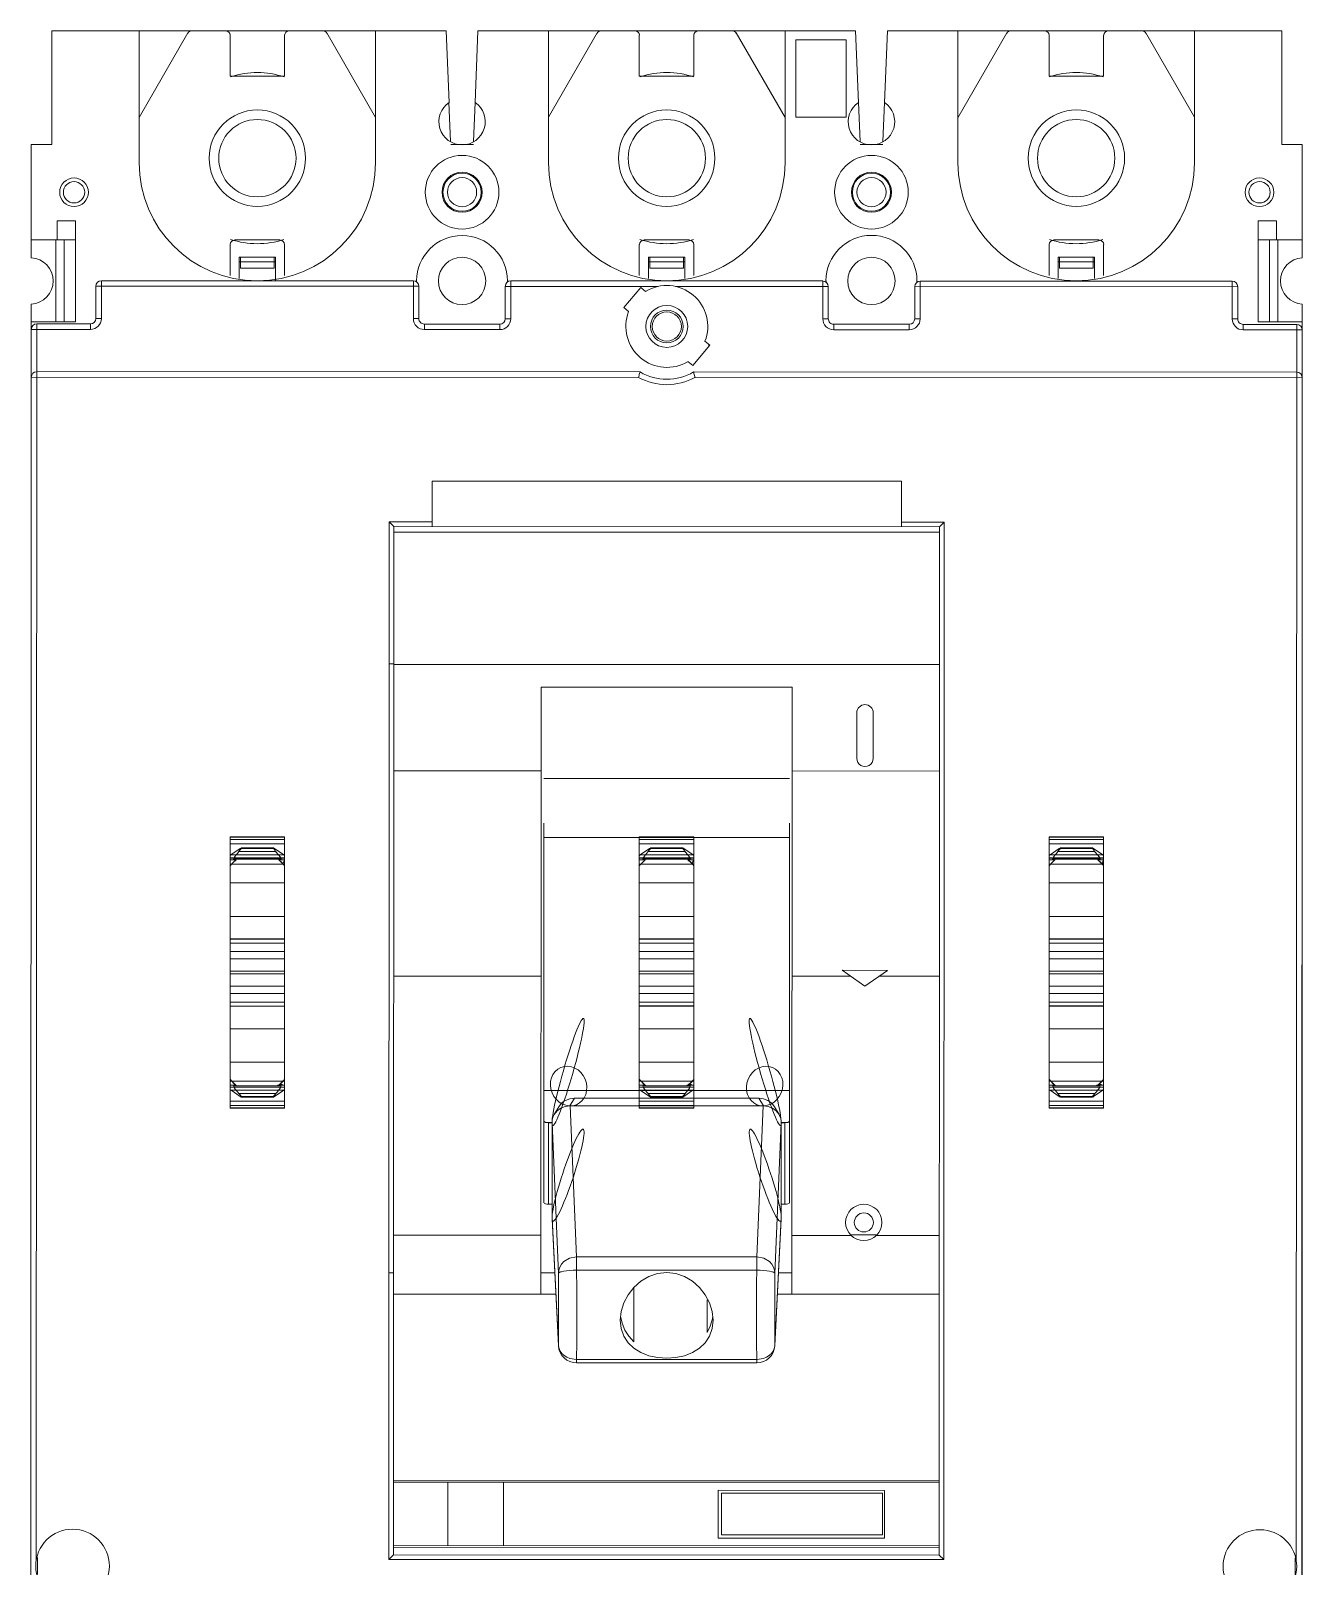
# Model space of a CAD drawing. Header units: millimetres. Extents: x -6000 to 26000, y -6000 to 26000.
# Drawn here: x 125.52 to 144.96, y -4424.06 to -4400.59 of the extents above; entities that cross this region are included whole.
import ezdxf

# ---------------------------------------------------------------- set-up
doc = ezdxf.new("R2010")
doc.units = ezdxf.units.MM
doc.header["$MEASUREMENT"] = 0
doc.layers.add('Чертеж и Рисунок_Ном._пера__7', color=7, linetype='Continuous', lineweight=15)

msp = doc.modelspace()

# ---------------------------------------------------------------- linework, layer by layer
at = {"layer": 'Чертеж и Рисунок_Ном._пера__7', "color": 7, "linetype": 'Continuous', "lineweight": 15}
for p, q in [((125.84, -4400.588), (125.84, -4402.327)), ((125.84, -4400.588), (131.869, -4400.588)), ((127.175, -4400.588), (127.175, -4402.605)), ((127.175, -4401.913), (127.92, -4400.623)), ((128.566, -4400.658), (128.566, -4401.284)), ((129.4, -4400.658), (129.4, -4401.284)), ((130.046, -4400.623), (130.791, -4401.913)), ((130.791, -4400.588), (130.791, -4402.605)), ((131.869, -4400.588), (131.915, -4401.685)), ((132.311, -4401.685), (132.356, -4400.588)), ((132.356, -4400.588), (138.129, -4400.588)), ((133.434, -4400.588), (133.434, -4402.605)), ((133.434, -4401.91), (134.177, -4400.623)), ((134.823, -4400.658), (134.823, -4401.284)), ((135.658, -4400.658), (135.658, -4401.284)), ((136.304, -4400.623), (137.051, -4401.917)), ((137.051, -4400.588), (137.051, -4402.605)), ((137.218, -4400.727), (137.218, -4401.91)), ((137.983, -4400.727), (137.218, -4400.727)), ((137.983, -4401.91), (137.983, -4400.727)), ((138.129, -4400.588), (138.174, -4401.685)), ((138.572, -4401.685), (138.616, -4400.588)), ((138.616, -4400.588), (144.646, -4400.588)), ((139.694, -4400.588), (139.694, -4402.605)), ((139.694, -4401.918), (140.442, -4400.623)), ((141.088, -4400.658), (141.088, -4401.284)), ((141.922, -4400.658), (141.922, -4401.284)), ((142.568, -4400.623), (143.31, -4401.908)), ((143.31, -4400.588), (143.31, -4402.605)), ((144.646, -4400.588), (144.646, -4402.327)), ((129.4, -4401.284), (128.566, -4401.284)), ((135.658, -4401.284), (134.823, -4401.284)), ((141.922, -4401.284), (141.088, -4401.284)), ((131.913, -4401.685), (131.937, -4402.283)), ((132.289, -4402.284), (132.312, -4401.685)), ((137.218, -4401.91), (137.983, -4401.91)), ((138.174, -4401.685), (138.197, -4402.283)), ((138.548, -4402.284), (138.572, -4401.685)), ((125.527, -4402.327), (125.527, -4404.059)), ((125.527, -4402.327), (125.84, -4402.327)), ((132.287, -4402.327), (131.939, -4402.327)), ((138.546, -4402.327), (138.199, -4402.327)), ((144.959, -4402.327), (144.646, -4402.327)), ((144.959, -4404.059), (144.959, -4402.327)), ((125.923, -4403.495), (125.923, -4403.787)), ((125.923, -4403.495), (126.201, -4403.495)), ((126.201, -4403.495), (126.201, -4405.039)), ((144.284, -4405.039), (144.284, -4403.495)), ((144.562, -4403.495), (144.284, -4403.495)), ((144.562, -4403.787), (144.562, -4403.495)), ((125.527, -4403.787), (126.201, -4403.787)), ((125.902, -4405.039), (125.902, -4403.787)), ((126.027, -4405.039), (126.027, -4403.787)), ((128.635, -4403.787), (129.331, -4403.787)), ((134.893, -4403.787), (135.588, -4403.787)), ((141.157, -4403.787), (141.853, -4403.787)), ((144.959, -4403.787), (144.284, -4403.787)), ((144.458, -4405.039), (144.458, -4403.787)), ((144.583, -4405.039), (144.583, -4403.787)), ((128.566, -4404.329), (128.566, -4403.857)), ((129.4, -4403.857), (129.4, -4404.329)), ((134.823, -4404.329), (134.823, -4403.857)), ((135.658, -4403.857), (135.658, -4404.33)), ((141.088, -4404.33), (141.088, -4403.857)), ((141.922, -4403.857), (141.922, -4404.328)), ((128.705, -4404.052), (128.705, -4404.375)), ((129.261, -4404.052), (128.705, -4404.052)), ((129.261, -4404.121), (128.705, -4404.121)), ((128.726, -4404.052), (128.726, -4404.219)), ((128.726, -4404.219), (129.24, -4404.219)), ((129.24, -4404.219), (129.24, -4404.052)), ((129.261, -4404.411), (129.261, -4404.052)), ((134.964, -4404.052), (134.964, -4404.375)), ((135.521, -4404.052), (134.964, -4404.052)), ((135.521, -4404.121), (134.964, -4404.121)), ((134.985, -4404.052), (134.985, -4404.219)), ((134.985, -4404.219), (135.5, -4404.219)), ((135.5, -4404.219), (135.5, -4404.052)), ((135.521, -4404.374), (135.521, -4404.052)), ((141.224, -4404.052), (141.224, -4404.375)), ((141.78, -4404.052), (141.224, -4404.052)), ((141.78, -4404.121), (141.224, -4404.121)), ((141.245, -4404.052), (141.245, -4404.219)), ((141.245, -4404.219), (141.759, -4404.219)), ((141.759, -4404.219), (141.759, -4404.052)), ((141.78, -4404.374), (141.78, -4404.052)), ((126.514, -4404.987), (126.514, -4404.493)), ((131.452, -4404.495), (126.514, -4404.493)), ((126.598, -4404.41), (126.598, -4404.987)), ((126.598, -4404.41), (131.369, -4404.412)), ((131.369, -4404.989), (131.369, -4404.412)), ((131.417, -4404.413), (131.417, -4404.432)), ((131.452, -4404.495), (131.452, -4404.989)), ((132.774, -4404.99), (132.774, -4404.496)), ((135.112, -4404.497), (132.774, -4404.496)), ((132.808, -4404.433), (132.808, -4404.413)), ((132.857, -4404.412), (132.857, -4404.99)), ((132.857, -4404.412), (137.629, -4404.414)), ((137.712, -4404.498), (135.374, -4404.497)), ((137.628, -4404.992), (137.629, -4404.414)), ((137.677, -4404.413), (137.677, -4404.434)), ((139.068, -4404.435), (139.068, -4404.413)), ((139.117, -4404.415), (139.117, -4404.992)), ((139.117, -4404.415), (143.888, -4404.417)), ((143.888, -4404.994), (143.888, -4404.417)), ((134.845, -4404.512), (134.586, -4404.82)), ((134.919, -4404.573), (134.845, -4404.512)), ((137.712, -4404.498), (137.712, -4404.992)), ((139.033, -4404.992), (139.033, -4404.498)), ((143.971, -4404.501), (139.033, -4404.498)), ((143.971, -4404.501), (143.971, -4404.994)), ((125.527, -4404.767), (125.527, -4405.153)), ((134.586, -4404.82), (134.659, -4404.882)), ((144.959, -4405.162), (144.959, -4404.767)), ((125.518, -4424.996), (125.527, -4405.153)), ((125.527, -4405.039), (126.201, -4405.039)), ((126.431, -4405.154), (125.527, -4405.153)), ((125.61, -4405.07), (125.602, -4423.969)), ((125.61, -4405.07), (126.431, -4405.07)), ((126.431, -4405.154), (126.431, -4405.07)), ((126.514, -4404.987), (126.598, -4404.987)), ((131.369, -4404.989), (131.452, -4404.989)), ((131.536, -4405.072), (131.536, -4405.156)), ((131.536, -4405.072), (132.69, -4405.073)), ((132.69, -4405.156), (131.536, -4405.156)), ((132.69, -4405.156), (132.69, -4405.073)), ((132.774, -4404.99), (132.857, -4404.99)), ((137.628, -4404.992), (137.712, -4404.992)), ((137.795, -4405.075), (137.795, -4405.159)), ((137.795, -4405.075), (138.95, -4405.076)), ((138.95, -4405.159), (137.795, -4405.159)), ((138.95, -4405.159), (138.95, -4405.076)), ((139.033, -4404.992), (139.117, -4404.992)), ((143.888, -4404.994), (143.971, -4404.994)), ((144.055, -4405.078), (144.055, -4405.161)), ((144.055, -4405.078), (144.875, -4405.078)), ((144.959, -4405.162), (144.055, -4405.161)), ((144.959, -4405.039), (144.284, -4405.039)), ((144.867, -4423.977), (144.875, -4405.078)), ((144.95, -4425.004), (144.959, -4405.162)), ((135.64, -4405.706), (135.9, -4405.397)), ((135.9, -4405.397), (135.826, -4405.336)), ((135.888, -4405.411), (135.888, -4405.387)), ((135.567, -4405.644), (135.64, -4405.706)), ((134.811, -4405.888), (125.526, -4405.884)), ((125.61, -4405.8), (134.834, -4405.804)), ((135.651, -4405.805), (144.875, -4405.809)), ((135.673, -4405.888), (144.958, -4405.892)), ((144.959, -4425.078), (144.959, -4405.892)), ((131.654, -4407.474), (131.654, -4408.168)), ((138.831, -4407.474), (131.654, -4407.474)), ((138.831, -4408.171), (138.831, -4407.474)), ((130.992, -4423.955), (130.999, -4408.098)), ((131.068, -4408.167), (130.999, -4408.098)), ((130.999, -4408.098), (131.654, -4408.098)), ((131.068, -4408.167), (131.062, -4422.75)), ((131.068, -4408.167), (139.414, -4408.171)), ((139.414, -4408.254), (131.068, -4408.251)), ((138.831, -4408.101), (139.484, -4408.101)), ((139.413, -4411.905), (139.414, -4408.171)), ((139.414, -4408.171), (139.484, -4408.101)), ((139.484, -4408.101), (139.477, -4423.959)), ((130.998, -4410.268), (131.067, -4410.268)), ((131.067, -4410.274), (139.413, -4410.277)), ((133.32, -4411.902), (133.321, -4410.621)), ((137.16, -4410.623), (133.321, -4410.621)), ((137.16, -4410.623), (137.156, -4419.903)), ((138.147, -4411.71), (138.148, -4411.015)), ((138.397, -4411.015), (138.397, -4411.711)), ((131.067, -4411.901), (133.32, -4411.902)), ((133.317, -4419.902), (133.32, -4411.902)), ((139.413, -4411.905), (137.159, -4411.904)), ((139.408, -4423.889), (139.413, -4411.905)), ((137.118, -4412.018), (133.363, -4412.018)), ((133.363, -4418.505), (133.363, -4412.7)), ((137.118, -4418.505), (137.118, -4412.7)), ((128.566, -4417.058), (128.566, -4412.912)), ((128.566, -4412.912), (129.4, -4412.912)), ((128.566, -4412.916), (129.4, -4412.916)), ((129.4, -4413.262), (129.4, -4412.912)), ((137.118, -4412.919), (133.363, -4412.919)), ((134.823, -4417.058), (134.823, -4412.912)), ((134.823, -4412.912), (135.658, -4412.912)), ((134.823, -4412.916), (135.658, -4412.916)), ((135.658, -4413.262), (135.658, -4412.912)), ((141.088, -4412.912), (141.922, -4412.912)), ((141.088, -4417.058), (141.088, -4412.912)), ((141.088, -4412.916), (141.922, -4412.916)), ((141.922, -4413.262), (141.922, -4412.912)), ((129.4, -4412.951), (128.566, -4412.951)), ((129.4, -4412.952), (128.566, -4412.952)), ((128.566, -4413.02), (129.4, -4413.02)), ((128.58, -4413.185), (128.719, -4413.088)), ((128.699, -4413.137), (129.267, -4413.137)), ((128.719, -4413.088), (129.247, -4413.088)), ((128.737, -4413.079), (129.229, -4413.079)), ((129.247, -4413.088), (129.386, -4413.185)), ((135.658, -4412.951), (134.823, -4412.951)), ((135.658, -4412.952), (134.823, -4412.952)), ((134.823, -4413.02), (135.658, -4413.02)), ((134.837, -4413.185), (134.977, -4413.088)), ((134.957, -4413.137), (135.524, -4413.137)), ((134.977, -4413.088), (135.504, -4413.088)), ((134.995, -4413.079), (135.486, -4413.079)), ((135.504, -4413.088), (135.644, -4413.185)), ((141.922, -4412.951), (141.088, -4412.951)), ((141.922, -4412.952), (141.088, -4412.952)), ((141.088, -4413.02), (141.922, -4413.02)), ((141.102, -4413.185), (141.241, -4413.088)), ((141.221, -4413.137), (141.789, -4413.137)), ((141.241, -4413.088), (141.769, -4413.088)), ((141.259, -4413.079), (141.751, -4413.079)), ((141.769, -4413.088), (141.908, -4413.185)), ((128.566, -4413.185), (129.4, -4413.185)), ((128.566, -4413.234), (129.4, -4413.234)), ((128.566, -4413.235), (129.4, -4413.235)), ((128.566, -4413.326), (129.4, -4413.326)), ((128.58, -4413.185), (129.386, -4413.185)), ((128.655, -4413.259), (128.622, -4413.254)), ((129.344, -4413.254), (128.622, -4413.254)), ((129.344, -4413.254), (129.311, -4413.259)), ((129.4, -4413.262), (129.4, -4413.355)), ((129.4, -4413.355), (129.4, -4417.058)), ((134.823, -4413.185), (135.658, -4413.185)), ((134.823, -4413.234), (135.658, -4413.234)), ((134.823, -4413.235), (135.658, -4413.235)), ((134.823, -4413.326), (135.658, -4413.326)), ((134.837, -4413.185), (135.644, -4413.185)), ((135.602, -4413.254), (134.88, -4413.254)), ((134.913, -4413.259), (134.88, -4413.254)), ((135.602, -4413.254), (135.568, -4413.259)), ((135.658, -4413.262), (135.658, -4413.355)), ((135.658, -4413.355), (135.658, -4417.058)), ((141.088, -4413.185), (141.922, -4413.185)), ((141.088, -4413.234), (141.922, -4413.234)), ((141.088, -4413.235), (141.922, -4413.235)), ((141.088, -4413.326), (141.922, -4413.326)), ((141.102, -4413.185), (141.908, -4413.185)), ((141.866, -4413.254), (141.144, -4413.254)), ((141.177, -4413.259), (141.144, -4413.254)), ((141.866, -4413.254), (141.833, -4413.259)), ((141.922, -4413.262), (141.922, -4413.355)), ((141.922, -4413.355), (141.922, -4417.058)), ((129.4, -4413.616), (128.566, -4413.616)), ((135.658, -4413.616), (134.823, -4413.616)), ((141.922, -4413.616), (141.088, -4413.616)), ((128.566, -4414.126), (129.4, -4414.126)), ((134.823, -4414.126), (135.658, -4414.126)), ((141.088, -4414.126), (141.922, -4414.126)), ((128.566, -4414.471), (129.4, -4414.47)), ((129.4, -4414.471), (128.566, -4414.471)), ((128.566, -4414.475), (129.4, -4414.475)), ((128.566, -4414.534), (129.4, -4414.534)), ((134.823, -4414.47), (135.658, -4414.47)), ((135.658, -4414.471), (134.823, -4414.471)), ((134.823, -4414.475), (135.658, -4414.475)), ((134.823, -4414.534), (135.658, -4414.534)), ((141.088, -4414.47), (141.922, -4414.47)), ((141.922, -4414.475), (141.088, -4414.471)), ((141.088, -4414.475), (141.922, -4414.475)), ((141.088, -4414.534), (141.922, -4414.534)), ((128.566, -4414.662), (129.4, -4414.662)), ((128.566, -4414.776), (129.4, -4414.776)), ((134.823, -4414.662), (135.658, -4414.662)), ((134.823, -4414.776), (135.658, -4414.776)), ((141.088, -4414.662), (141.922, -4414.662)), ((141.088, -4414.776), (141.922, -4414.776)), ((129.4, -4414.966), (128.566, -4414.966)), ((129.4, -4415.005), (128.566, -4415.005)), ((131.065, -4415.039), (133.319, -4415.04)), ((135.658, -4414.966), (134.823, -4414.966)), ((135.658, -4415.005), (134.823, -4415.005)), ((137.158, -4415.041), (138.052, -4415.042)), ((138.619, -4414.952), (137.923, -4414.951)), ((137.923, -4414.951), (138.271, -4415.195)), ((138.271, -4415.195), (138.619, -4414.952)), ((138.489, -4415.042), (139.411, -4415.042)), ((141.922, -4414.966), (141.088, -4414.966)), ((141.922, -4415.005), (141.088, -4415.005)), ((128.566, -4415.195), (129.4, -4415.195)), ((134.823, -4415.195), (135.658, -4415.195)), ((141.088, -4415.195), (141.922, -4415.195)), ((128.566, -4415.308), (129.4, -4415.308)), ((128.566, -4415.436), (129.4, -4415.436)), ((128.566, -4415.499), (129.4, -4415.496)), ((129.4, -4415.499), (128.566, -4415.499)), ((128.566, -4415.5), (129.4, -4415.5)), ((134.823, -4415.308), (135.658, -4415.308)), ((134.823, -4415.436), (135.658, -4415.436)), ((134.823, -4415.496), (135.658, -4415.496)), ((135.658, -4415.499), (134.823, -4415.499)), ((134.823, -4415.5), (135.658, -4415.5)), ((141.088, -4415.308), (141.922, -4415.308)), ((141.088, -4415.436), (141.922, -4415.436)), ((141.088, -4415.496), (141.922, -4415.496)), ((141.922, -4415.5), (141.088, -4415.499)), ((141.088, -4415.5), (141.922, -4415.5)), ((128.566, -4415.844), (129.4, -4415.844)), ((134.823, -4415.844), (135.658, -4415.844)), ((141.088, -4415.844), (141.922, -4415.844)), ((129.4, -4416.354), (128.566, -4416.354)), ((135.658, -4416.354), (134.823, -4416.354)), ((141.922, -4416.354), (141.088, -4416.354)), ((128.566, -4416.644), (129.4, -4416.644)), ((134.823, -4416.644), (135.658, -4416.644)), ((141.088, -4416.644), (141.922, -4416.644)), ((128.566, -4416.735), (129.4, -4416.735)), ((128.566, -4416.736), (129.4, -4416.736)), ((128.566, -4416.785), (129.4, -4416.785)), ((128.72, -4416.882), (128.581, -4416.785)), ((128.581, -4416.785), (129.386, -4416.785)), ((128.623, -4416.715), (128.656, -4416.711)), ((129.343, -4416.715), (128.623, -4416.715)), ((128.7, -4416.833), (129.266, -4416.833)), ((128.72, -4416.882), (129.246, -4416.882)), ((128.738, -4416.891), (129.228, -4416.891)), ((129.246, -4416.882), (129.386, -4416.785)), ((129.4, -4416.708), (129.291, -4416.708)), ((129.291, -4416.708), (129.307, -4416.71)), ((129.343, -4416.715), (129.307, -4416.71)), ((137.118, -4416.79), (133.363, -4416.79)), ((133.762, -4417.024), (133.832, -4416.905)), ((133.832, -4416.905), (136.649, -4416.905)), ((134.823, -4416.735), (135.658, -4416.735)), ((134.823, -4416.736), (135.658, -4416.736)), ((134.823, -4416.785), (135.658, -4416.785)), ((134.978, -4416.882), (134.838, -4416.785)), ((134.838, -4416.785), (135.643, -4416.785)), ((134.88, -4416.715), (134.914, -4416.711)), ((135.601, -4416.715), (134.88, -4416.715)), ((134.957, -4416.833), (135.524, -4416.833)), ((134.978, -4416.882), (135.504, -4416.882)), ((134.996, -4416.891), (135.486, -4416.891)), ((135.504, -4416.882), (135.643, -4416.785)), ((135.658, -4416.708), (135.549, -4416.708)), ((135.549, -4416.708), (135.565, -4416.71)), ((135.601, -4416.715), (135.565, -4416.71)), ((136.649, -4416.905), (136.719, -4417.024)), ((141.088, -4416.735), (141.922, -4416.735)), ((141.088, -4416.736), (141.922, -4416.736)), ((141.088, -4416.785), (141.922, -4416.785)), ((141.102, -4416.785), (141.907, -4416.785)), ((141.242, -4416.882), (141.102, -4416.785)), ((141.145, -4416.715), (141.178, -4416.711)), ((141.865, -4416.715), (141.145, -4416.715)), ((141.222, -4416.833), (141.788, -4416.833)), ((141.242, -4416.882), (141.768, -4416.882)), ((141.26, -4416.891), (141.75, -4416.891)), ((141.768, -4416.882), (141.907, -4416.785)), ((141.922, -4416.708), (141.813, -4416.708)), ((141.813, -4416.708), (141.829, -4416.71)), ((141.865, -4416.715), (141.829, -4416.71)), ((128.566, -4416.95), (129.4, -4416.95)), ((129.4, -4417.018), (128.566, -4417.018)), ((129.4, -4417.019), (128.566, -4417.019)), ((128.566, -4417.054), (129.4, -4417.054)), ((128.566, -4417.058), (129.4, -4417.058)), ((133.591, -4417.038), (133.522, -4417.156)), ((133.864, -4419.329), (133.766, -4417.024)), ((133.766, -4417.024), (136.715, -4417.024)), ((134.823, -4416.95), (135.658, -4416.95)), ((135.658, -4417.018), (134.823, -4417.018)), ((135.658, -4417.019), (134.823, -4417.019)), ((134.823, -4417.054), (135.658, -4417.054)), ((134.823, -4417.058), (135.658, -4417.058)), ((136.715, -4417.024), (136.617, -4419.329)), ((136.959, -4417.156), (136.89, -4417.038)), ((141.088, -4416.95), (141.922, -4416.95)), ((141.922, -4417.018), (141.088, -4417.018)), ((141.922, -4417.019), (141.088, -4417.019)), ((141.088, -4417.054), (141.922, -4417.054)), ((141.088, -4417.058), (141.922, -4417.058)), ((133.488, -4417.275), (133.387, -4417.275)), ((133.432, -4417.281), (133.432, -4418.527)), ((133.432, -4417.281), (133.488, -4417.281)), ((133.488, -4417.282), (133.586, -4419.584)), ((133.488, -4418.737), (133.488, -4417.282)), ((136.895, -4419.584), (136.993, -4417.282)), ((137.094, -4417.275), (136.993, -4417.275)), ((136.993, -4417.281), (137.049, -4417.281)), ((136.993, -4418.737), (136.993, -4417.282)), ((137.049, -4418.527), (137.049, -4417.281)), ((133.488, -4418.527), (133.432, -4418.527)), ((137.049, -4418.527), (136.993, -4418.527)), ((133.586, -4420.677), (133.488, -4418.737)), ((133.488, -4418.748), (133.488, -4418.739)), ((133.488, -4418.748), (133.586, -4420.689)), ((136.993, -4418.737), (136.895, -4420.677)), ((136.895, -4420.689), (136.993, -4418.748)), ((136.993, -4418.739), (136.993, -4418.748)), ((133.317, -4419.001), (131.064, -4419)), ((138.06, -4419.003), (137.156, -4419.003)), ((138.051, -4418.993), (138.459, -4418.993)), ((138.45, -4419.003), (139.41, -4419.004)), ((133.864, -4419.329), (133.864, -4419.535)), ((133.864, -4419.329), (136.617, -4419.329)), ((136.617, -4419.535), (136.617, -4419.329)), ((131.063, -4419.573), (130.994, -4419.573)), ((133.317, -4419.573), (133.53, -4419.573)), ((133.864, -4419.535), (136.617, -4419.535)), ((136.951, -4419.574), (137.156, -4419.575)), ((131.063, -4419.901), (133.546, -4419.902)), ((134.739, -4420.631), (134.739, -4419.807)), ((135.861, -4419.986), (135.861, -4420.485)), ((136.935, -4419.903), (139.409, -4419.904)), ((133.586, -4420.677), (133.586, -4420.689)), ((136.895, -4420.677), (136.895, -4420.689)), ((136.617, -4420.901), (133.864, -4420.901)), ((133.864, -4420.901), (133.864, -4420.953)), ((136.617, -4420.953), (136.617, -4420.901)), ((136.617, -4420.953), (133.864, -4420.953)), ((131.062, -4422.75), (131.062, -4423.886)), ((131.062, -4422.75), (139.408, -4422.754)), ((131.062, -4422.773), (139.408, -4422.776)), ((131.896, -4423.747), (131.897, -4422.773)), ((132.745, -4423.747), (132.745, -4422.773)), ((138.573, -4422.901), (136.028, -4422.9)), ((136.028, -4422.9), (136.028, -4423.63)), ((138.539, -4422.941), (136.077, -4422.941)), ((136.077, -4422.941), (136.077, -4423.581)), ((138.539, -4423.581), (138.539, -4422.941)), ((138.573, -4423.631), (138.573, -4422.901)), ((136.028, -4423.63), (138.573, -4423.631)), ((136.077, -4423.581), (138.539, -4423.581)), ((125.621, -4424.187), (125.621, -4423.927)), ((131.062, -4423.886), (130.992, -4423.955)), ((139.477, -4423.959), (130.992, -4423.955)), ((131.062, -4423.746), (139.408, -4423.75)), ((131.062, -4423.769), (139.408, -4423.772)), ((131.062, -4423.886), (139.408, -4423.889)), ((139.408, -4423.889), (139.477, -4423.959)), ((144.849, -4423.938), (144.849, -4424.192))]:
    msp.add_line(p, q, dxfattribs=at)
at = {"layer": 'Чертеж и Рисунок_Ном._пера__7', "color": 7, "linetype": 'Continuous', "lineweight": 15, "flags": 128}
for points in [[(134.834, -4405.804), (134.831, -4405.814), (134.827, -4405.829), (134.823, -4405.842), (134.82, -4405.856), (134.816, -4405.872), (134.811, -4405.888)], [(135.651, -4405.805), (135.654, -4405.815), (135.658, -4405.829), (135.661, -4405.842), (135.665, -4405.857), (135.669, -4405.872), (135.673, -4405.888)], [(128.699, -4413.137), (128.677, -4413.163), (128.659, -4413.185), (128.645, -4413.204), (128.634, -4413.219), (128.626, -4413.232), (128.621, -4413.241), (128.619, -4413.253)], [(128.738, -4413.085), (128.73, -4413.099), (128.722, -4413.109), (128.712, -4413.122), (128.699, -4413.137)], [(128.74, -4413.08), (128.719, -4413.088)], [(134.957, -4413.137), (134.935, -4413.163), (134.917, -4413.185), (134.902, -4413.204), (134.891, -4413.219), (134.884, -4413.232), (134.879, -4413.241), (134.877, -4413.253)], [(134.996, -4413.085), (134.987, -4413.099), (134.98, -4413.109), (134.97, -4413.122), (134.957, -4413.137)], [(134.997, -4413.08), (134.977, -4413.088)], [(141.221, -4413.137), (141.199, -4413.163), (141.181, -4413.185), (141.167, -4413.204), (141.156, -4413.219), (141.148, -4413.232), (141.143, -4413.241), (141.141, -4413.253)], [(141.26, -4413.085), (141.252, -4413.099), (141.244, -4413.109), (141.234, -4413.122), (141.221, -4413.137)], [(141.261, -4413.08), (141.241, -4413.088)], [(128.566, -4413.353), (128.592, -4413.324), (128.623, -4413.291), (128.655, -4413.259)], [(128.655, -4413.259), (128.641, -4413.261), (128.619, -4413.261), (128.603, -4413.262), (128.586, -4413.262), (128.566, -4413.262)], [(129.4, -4413.353), (129.39, -4413.341), (129.377, -4413.326), (129.362, -4413.31), (129.345, -4413.293), (129.328, -4413.276), (129.311, -4413.259)], [(129.311, -4413.259), (129.326, -4413.261), (129.348, -4413.261), (129.363, -4413.262), (129.38, -4413.262), (129.4, -4413.262)], [(129.4, -4413.353), (129.385, -4413.336), (129.38, -4413.315), (129.386, -4413.29), (129.4, -4413.262)], [(134.823, -4413.353), (134.849, -4413.324), (134.88, -4413.291), (134.913, -4413.259)], [(134.913, -4413.259), (134.898, -4413.261), (134.876, -4413.261), (134.861, -4413.262), (134.843, -4413.262), (134.823, -4413.262)], [(135.658, -4413.353), (135.647, -4413.341), (135.634, -4413.326), (135.619, -4413.31), (135.603, -4413.293), (135.586, -4413.276), (135.568, -4413.259)], [(135.568, -4413.259), (135.583, -4413.261), (135.605, -4413.261), (135.62, -4413.262), (135.638, -4413.262), (135.658, -4413.262)], [(135.658, -4413.353), (135.643, -4413.336), (135.638, -4413.315), (135.643, -4413.29), (135.658, -4413.262)], [(141.088, -4413.353), (141.114, -4413.324), (141.145, -4413.291), (141.177, -4413.259)], [(141.177, -4413.259), (141.162, -4413.261), (141.14, -4413.261), (141.125, -4413.262), (141.108, -4413.262), (141.088, -4413.262)], [(141.922, -4413.353), (141.912, -4413.341), (141.899, -4413.326), (141.884, -4413.31), (141.867, -4413.293), (141.85, -4413.276), (141.833, -4413.259)], [(141.833, -4413.259), (141.847, -4413.261), (141.87, -4413.261), (141.885, -4413.262), (141.902, -4413.262), (141.922, -4413.262)], [(141.922, -4413.353), (141.907, -4413.336), (141.902, -4413.315), (141.908, -4413.29), (141.922, -4413.262)], [(128.566, -4416.616), (128.592, -4416.646), (128.624, -4416.679), (128.656, -4416.711)], [(129.307, -4416.71), (129.336, -4416.685), (129.369, -4416.654), (129.4, -4416.621)], [(129.381, -4416.708), (129.36, -4416.698), (129.349, -4416.696), (129.339, -4416.694), (129.32, -4416.698), (129.307, -4416.71)], [(134.823, -4416.616), (134.849, -4416.646), (134.881, -4416.679), (134.914, -4416.711)], [(135.565, -4416.71), (135.594, -4416.685), (135.626, -4416.654), (135.658, -4416.621)], [(135.638, -4416.708), (135.617, -4416.698), (135.607, -4416.696), (135.596, -4416.694), (135.578, -4416.698), (135.565, -4416.71)], [(141.088, -4416.616), (141.114, -4416.646), (141.145, -4416.679), (141.178, -4416.711)], [(141.829, -4416.71), (141.858, -4416.685), (141.891, -4416.654), (141.922, -4416.621)], [(141.903, -4416.708), (141.882, -4416.698), (141.871, -4416.696), (141.861, -4416.694), (141.842, -4416.698), (141.829, -4416.71)], [(128.656, -4416.711), (128.641, -4416.709), (128.619, -4416.709), (128.604, -4416.708), (128.586, -4416.708), (128.566, -4416.708)], [(128.623, -4416.715), (128.622, -4416.729), (128.627, -4416.738), (128.634, -4416.751), (128.645, -4416.766), (128.66, -4416.785), (128.678, -4416.807), (128.7, -4416.833)], [(128.739, -4416.884), (128.73, -4416.87), (128.723, -4416.86), (128.713, -4416.847), (128.7, -4416.833)], [(128.72, -4416.882), (128.734, -4416.89)], [(129.228, -4416.884), (129.236, -4416.87), (129.244, -4416.86), (129.254, -4416.847), (129.266, -4416.833)], [(129.246, -4416.882), (129.232, -4416.89)], [(129.343, -4416.715), (129.344, -4416.729), (129.34, -4416.738), (129.332, -4416.751), (129.321, -4416.766), (129.307, -4416.785), (129.289, -4416.807), (129.266, -4416.833)], [(133.591, -4417.038), (133.634, -4416.983), (133.661, -4416.96), (133.692, -4416.941), (133.759, -4416.914), (133.832, -4416.905)], [(134.914, -4416.711), (134.899, -4416.709), (134.876, -4416.709), (134.861, -4416.708), (134.843, -4416.708), (134.823, -4416.708)], [(134.88, -4416.715), (134.879, -4416.729), (134.884, -4416.738), (134.892, -4416.751), (134.903, -4416.766), (134.917, -4416.785), (134.935, -4416.807), (134.957, -4416.833)], [(134.996, -4416.884), (134.988, -4416.87), (134.98, -4416.86), (134.97, -4416.847), (134.957, -4416.833)], [(134.978, -4416.882), (134.992, -4416.89)], [(135.485, -4416.884), (135.494, -4416.87), (135.501, -4416.86), (135.511, -4416.847), (135.524, -4416.833)], [(135.504, -4416.882), (135.49, -4416.89)], [(135.601, -4416.715), (135.602, -4416.729), (135.597, -4416.738), (135.589, -4416.751), (135.578, -4416.766), (135.564, -4416.785), (135.546, -4416.807), (135.524, -4416.833)], [(136.649, -4416.905), (136.722, -4416.914), (136.79, -4416.941), (136.82, -4416.96), (136.847, -4416.983), (136.89, -4417.038)], [(141.178, -4416.711), (141.163, -4416.709), (141.141, -4416.709), (141.125, -4416.708), (141.108, -4416.708), (141.088, -4416.708)], [(141.145, -4416.715), (141.144, -4416.729), (141.149, -4416.738), (141.156, -4416.751), (141.167, -4416.766), (141.181, -4416.785), (141.2, -4416.807), (141.222, -4416.833)], [(141.261, -4416.884), (141.252, -4416.87), (141.244, -4416.86), (141.234, -4416.847), (141.222, -4416.833)], [(141.242, -4416.882), (141.256, -4416.89)], [(141.749, -4416.884), (141.758, -4416.87), (141.765, -4416.86), (141.775, -4416.847), (141.788, -4416.833)], [(141.768, -4416.882), (141.754, -4416.89)], [(141.865, -4416.715), (141.866, -4416.729), (141.861, -4416.738), (141.854, -4416.751), (141.843, -4416.766), (141.828, -4416.785), (141.81, -4416.807), (141.788, -4416.833)], [(133.762, -4417.024), (133.69, -4417.033), (133.623, -4417.059), (133.565, -4417.101), (133.522, -4417.156)], [(136.719, -4417.024), (136.791, -4417.033), (136.858, -4417.059), (136.916, -4417.101), (136.959, -4417.156)], [(133.363, -4417.25), (133.369, -4417.264), (133.387, -4417.275)], [(137.094, -4417.275), (137.104, -4417.27), (137.117, -4417.258)], [(133.387, -4418.521), (133.369, -4418.513)], [(137.117, -4418.509), (137.094, -4418.521)], [(133.586, -4419.584), (133.591, -4419.535), (133.607, -4419.487), (133.633, -4419.443), (133.667, -4419.404), (133.757, -4419.349), (133.864, -4419.329)], [(136.617, -4419.329), (136.724, -4419.349), (136.814, -4419.404), (136.849, -4419.443), (136.874, -4419.487), (136.89, -4419.535), (136.895, -4419.584)], [(133.586, -4419.584), (133.592, -4419.575), (133.608, -4419.566), (133.62, -4419.562), (133.634, -4419.558), (133.669, -4419.551), (133.711, -4419.544), (133.758, -4419.54), (133.81, -4419.537), (133.864, -4419.535)], [(133.586, -4419.584), (133.589, -4420.195), (133.588, -4420.463), (133.586, -4420.677)], [(134.531, -4420.298), (134.545, -4420.165), (134.586, -4420.034), (134.652, -4419.91), (134.739, -4419.798), (134.845, -4419.704), (134.966, -4419.631), (135.1, -4419.584), (135.241, -4419.568), (135.381, -4419.584), (135.515, -4419.631), (135.636, -4419.704), (135.742, -4419.798), (135.829, -4419.91), (135.895, -4420.034), (135.936, -4420.165), (135.95, -4420.298)], [(136.617, -4419.535), (136.616, -4419.728), (136.614, -4420.298)], [(136.895, -4419.584), (136.889, -4419.575), (136.873, -4419.566), (136.861, -4419.562), (136.847, -4419.558), (136.813, -4419.551), (136.771, -4419.544), (136.723, -4419.54), (136.671, -4419.537), (136.617, -4419.535)], [(136.895, -4420.677), (136.893, -4420.463), (136.893, -4420.195), (136.895, -4419.584)], [(133.864, -4420.901), (133.866, -4420.633), (133.867, -4420.298)], [(135.95, -4420.298), (135.936, -4420.426), (135.895, -4420.542), (135.829, -4420.643), (135.742, -4420.727), (135.636, -4420.794), (135.515, -4420.842), (135.381, -4420.871), (135.241, -4420.881), (135.1, -4420.871), (134.966, -4420.842), (134.845, -4420.794), (134.739, -4420.728), (134.652, -4420.643), (134.587, -4420.542), (134.545, -4420.426), (134.531, -4420.298)], [(134.739, -4420.631), (134.661, -4420.546), (134.601, -4420.45), (134.558, -4420.346), (134.535, -4420.236)], [(135.936, -4420.294), (135.907, -4420.392), (135.861, -4420.485)], [(136.614, -4420.298), (136.615, -4420.633), (136.617, -4420.901)], [(133.586, -4420.689), (133.595, -4420.731), (133.613, -4420.771), (133.639, -4420.807), (133.674, -4420.839), (133.715, -4420.865), (133.762, -4420.885), (133.864, -4420.901)], [(136.617, -4420.901), (136.719, -4420.885), (136.766, -4420.865), (136.807, -4420.839), (136.842, -4420.807), (136.869, -4420.771), (136.886, -4420.731), (136.895, -4420.689)]]:
    msp.add_lwpolyline(points, dxfattribs=at)
at = {"layer": 'Чертеж и Рисунок_Ном._пера__7', "color": 7, "linetype": 'Continuous', "lineweight": 15}
for points in [[(128.566, -4413.355), (128.582, -4413.336), (128.608, -4413.308), (128.657, -4413.26)], [(129.31, -4413.26), (129.356, -4413.306), (129.391, -4413.344)], [(134.823, -4413.355), (134.839, -4413.336), (134.865, -4413.308), (134.914, -4413.26)], [(135.567, -4413.26), (135.613, -4413.306), (135.649, -4413.344)], [(141.088, -4413.355), (141.104, -4413.336), (141.13, -4413.308), (141.178, -4413.26)], [(141.831, -4413.26), (141.878, -4413.306), (141.913, -4413.344)], [(128.657, -4416.71), (128.609, -4416.662), (128.582, -4416.633), (128.566, -4416.614)], [(129.4, -4416.62), (129.353, -4416.667), (129.314, -4416.703)], [(134.915, -4416.71), (134.866, -4416.662), (134.84, -4416.633), (134.823, -4416.614)], [(135.658, -4416.62), (135.61, -4416.667), (135.571, -4416.703)], [(141.179, -4416.71), (141.13, -4416.662), (141.104, -4416.633), (141.088, -4416.614)], [(141.922, -4416.62), (141.875, -4416.667), (141.836, -4416.703)]]:
    msp.add_lwpolyline(points, dxfattribs=at)
for centre, radius in [((128.983, -4402.536), 0.737), ((135.241, -4402.536), 0.737), ((141.505, -4402.536), 0.737), ((128.983, -4402.536), 0.591), ((135.243, -4402.536), 0.591), ((141.502, -4402.536), 0.591), ((132.113, -4403.057), 0.563), ((138.372, -4403.057), 0.563), ((126.18, -4403.057), 0.219), ((132.113, -4403.057), 0.306), ((132.113, -4403.057), 0.292), ((132.113, -4403.057), 0.223), ((138.372, -4403.057), 0.306), ((138.372, -4403.057), 0.292), ((138.372, -4403.057), 0.223), ((144.305, -4403.057), 0.219), ((126.18, -4403.057), 0.163), ((144.305, -4403.057), 0.163), ((132.113, -4404.413), 0.362), ((138.372, -4404.413), 0.362), ((135.243, -4405.109), 0.32), ((135.243, -4405.109), 0.25), ((135.243, -4405.109), 0.223), ((138.255, -4418.805), 0.278), ((138.255, -4418.805), 0.146), ((126.158, -4424.057), 0.563), ((144.311, -4424.065), 0.563)]:
    msp.add_circle(centre, radius, dxfattribs=at)
for centre, radius, start, end in [((127.98, -4400.658), 0.0696, 90, 150), ((128.496, -4400.658), 0.0695, 0, 90), ((129.47, -4400.658), 0.0696, 90, 180), ((129.986, -4400.658), 0.0695, 30, 90), ((134.237, -4400.658), 0.0696, 90, 150), ((134.754, -4400.658), 0.0696, 0, 90), ((135.727, -4400.658), 0.0696, 90, 180), ((136.244, -4400.658), 0.0696, 30, 90), ((140.502, -4400.658), 0.0696, 90, 150), ((141.018, -4400.658), 0.0696, 0, 90), ((141.992, -4400.658), 0.0696, 90, 180), ((142.508, -4400.658), 0.0695, 30, 90), ((128.983, -4402.536), 1.308, 71.7169, 108.0924), ((135.243, -4402.536), 1.308, 71.7169, 108.0924), ((141.502, -4402.536), 1.308, 71.7169, 108.0924), ((132.113, -4401.979), 0.355, 123.9745, 56.0255), ((138.372, -4401.979), 0.355, 123.9745, 56.0255), ((128.983, -4402.605), 1.808, 180, 0), ((135.243, -4402.605), 1.808, 180, 0), ((141.502, -4402.605), 1.808, 180, 0), ((128.635, -4403.857), 0.0696, 90, 180), ((128.983, -4402.536), 1.308, 251.7169, 288.0924), ((129.331, -4403.857), 0.0695, 0, 90), ((132.113, -4404.413), 0.695, 0, 180), ((134.893, -4403.857), 0.0696, 90, 180), ((135.243, -4402.536), 1.308, 251.7169, 288.0924), ((135.588, -4403.857), 0.0696, 0, 90), ((138.372, -4404.413), 0.696, 0, 180), ((141.157, -4403.857), 0.0696, 90, 180), ((141.502, -4402.536), 1.308, 251.7169, 288.0924), ((141.853, -4403.857), 0.0696, 0, 90), ((125.506, -4404.413), 0.355, 273.3723, 86.6277), ((144.98, -4404.413), 0.355, 93.3723, 266.6277), ((126.598, -4404.493), 0.0835, 89.975, 179.975), ((131.369, -4404.495), 0.0835, 359.975, 89.975), ((132.857, -4404.496), 0.0835, 89.975, 179.975), ((135.243, -4405.109), 0.626, 338.7724, 121.1777), ((137.628, -4404.498), 0.0835, 359.975, 89.975), ((139.117, -4404.499), 0.0835, 89.975, 179.975), ((143.888, -4404.501), 0.0835, 359.975, 89.975), ((135.243, -4405.109), 0.626, 158.7724, 301.1777), ((125.61, -4405.153), 0.0835, 89.975, 179.975), ((126.431, -4404.987), 0.167, 269.975, 359.975), ((126.431, -4404.987), 0.0835, 269.975, 359.975), ((131.536, -4404.989), 0.167, 179.975, 269.975), ((131.536, -4404.989), 0.0835, 179.975, 269.975), ((132.69, -4404.99), 0.167, 269.975, 359.975), ((132.69, -4404.99), 0.0835, 269.975, 359.975), ((137.795, -4404.992), 0.167, 179.975, 269.975), ((137.795, -4404.992), 0.0835, 179.975, 269.975), ((138.95, -4404.992), 0.167, 269.975, 359.975), ((138.95, -4404.992), 0.0835, 269.975, 359.975), ((144.055, -4404.994), 0.167, 179.975, 269.975), ((144.055, -4404.994), 0.0835, 179.975, 269.975), ((144.875, -4405.162), 0.0835, 359.975, 89.975), ((125.61, -4405.884), 0.0835, 89.975, 179.975), ((135.243, -4405.109), 0.89, 241.0205, 298.931), ((135.243, -4405.109), 0.807, 239.5247, 300.4253), ((144.875, -4405.892), 0.0835, 359.975, 89.975), ((138.273, -4411.015), 0.125, 359.975, 179.975), ((138.272, -4411.71), 0.125, 179.975, 359.975), ((128.029, -4412.395), 0.964, 303.8767, 304.8868), ((129.903, -4412.445), 0.903, 235.0935, 236.1734), ((134.286, -4412.395), 0.964, 303.8767, 304.8868), ((136.16, -4412.445), 0.903, 235.0935, 236.1734), ((140.551, -4412.395), 0.964, 303.8767, 304.8868), ((142.425, -4412.445), 0.903, 235.0935, 236.1734), ((129.899, -4417.521), 0.897, 123.767, 124.9092), ((136.156, -4417.521), 0.897, 123.767, 124.9092), ((142.421, -4417.521), 0.897, 123.767, 124.9092), ((133.737, -4417.282), 0.249, 149.6746, 179.591), ((136.744, -4417.282), 0.249, 0.4094, 30.325), ((32.327, -4420.31), 101.54, 0.00682, 0.43742), ((135.339, -4420.166), 0.611, 347.9, 351.5269), ((133.769, -4420.674), 0.183, 181.0477, 184.8004), ((133.864, -4420.675), 0.278, 182.8848, 270), ((136.617, -4420.675), 0.278, 270, 357.1152), ((136.712, -4420.674), 0.183, 355.1996, 358.9522)]:
    msp.add_arc(centre, radius, start, end, dxfattribs=at)
for centre, major_axis, ratio, start_param, end_param in [((129.331, -4413.183), (0.104, -0.104), 0.104358, 2.612368, 4.155577), ((129.139, -4413.046), (0.208, -0.208), 0.104358, 6.205129, 7.29717), ((135.588, -4413.183), (0.104, -0.104), 0.104358, 2.612368, 4.155577), ((135.396, -4413.046), (0.208, -0.208), 0.104358, 6.205129, 7.29717), ((141.853, -4413.183), (0.104, -0.104), 0.104358, 2.612368, 4.155577), ((141.661, -4413.046), (0.208, -0.208), 0.104358, 6.205129, 7.29717), ((133.432, -4417.253), (0.0695, 0), 0.4003, 4.007444, 4.712389), ((137.049, -4417.253), (0.0696, 0), 0.4003, 4.712389, 5.417334), ((133.432, -4418.502), (0.0695, 0), 0.357185, 4.007444, 4.712389), ((137.049, -4418.502), (0.0695, 0), 0.357185, 4.712389, 5.417334)]:
    msp.add_ellipse(centre, major_axis=major_axis, ratio=ratio, start_param=start_param, end_param=end_param, dxfattribs=at)
for centre, major_axis, ratio in [((133.733, -4416.506), (0.235, 0.818), 0.087343), ((136.748, -4416.506), (-0.235, 0.818), 0.087343), ((133.742, -4416.72), (-0.118, 0.285), 0.886786), ((136.739, -4416.72), (0.118, 0.285), 0.886786), ((133.733, -4418.082), (0.231, 0.703), 0.115416), ((136.748, -4418.082), (-0.231, 0.703), 0.115416)]:
    msp.add_ellipse(centre, major_axis=major_axis, ratio=ratio, dxfattribs=at)

doc.saveas('drawing.dxf')
